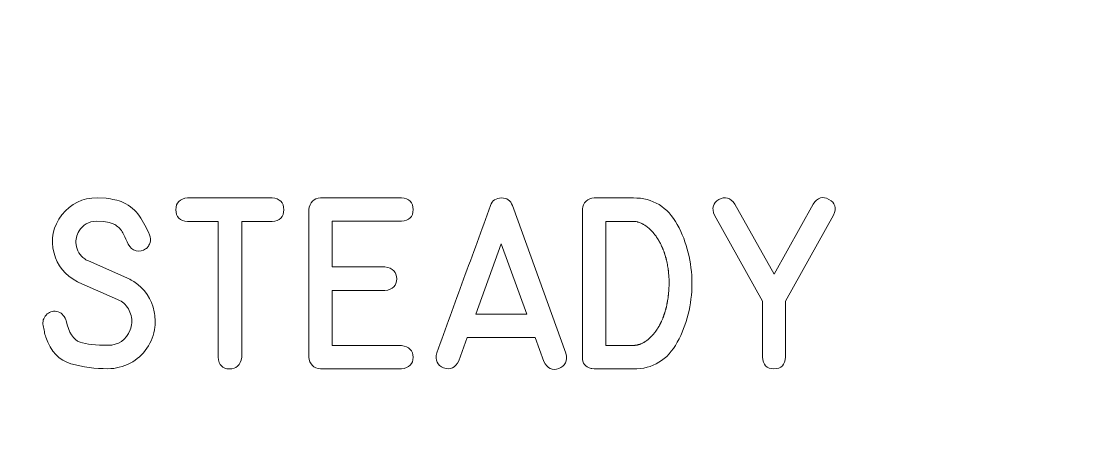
# Model space of a CAD drawing. Header units: millimetres. Extents: x -202 to 440, y -81 to 100.
# Drawn here: x -123.95 to -102, y 54.67 to 63.07 of the extents above; entities that cross this region are included whole.
import ezdxf

# ---------------------------------------------------------------- set-up
doc = ezdxf.new("R2010")
doc.units = ezdxf.units.MM
doc.header["$MEASUREMENT"] = 0
doc.layers.add('Cut', color=7, linetype='Continuous')
doc.layers.add('Engrave', color=7, linetype='Continuous')

msp = doc.modelspace()

# ---------------------------------------------------------------- linework, layer by layer
at = {"layer": 'Cut', "color": 250, "lineweight": 9}
msp.add_open_spline([(-1.0952, 97.6658), (-1.0954, 98.0639), (-1.2538, 98.4456), (-1.5355, 98.7269), (-1.5355, 98.7269), (-1.8171, 99.0082), (-2.1971, 99.1661), (-2.5952, 99.1658), (-2.5952, 99.1658), (-2.5952, 99.1658), (-144.0452, 99.1658), (-144.0452, 99.1658), (-144.0452, 99.1658), (-144.4432, 99.1656), (-144.8249, 99.0072), (-145.1062, 98.7255), (-145.1062, 98.7255), (-145.3875, 98.4439), (-145.5454, 98.0639), (-145.5452, 97.6658), (-145.5452, 97.6658), (-145.5452, 97.6658), (-145.5452, 93.1783), (-145.5452, 93.1783), (-145.5452, 93.1783), (-145.5449, 92.7802), (-145.3865, 92.3986), (-145.1049, 92.1173), (-145.1049, 92.1173), (-144.8232, 91.836), (-144.4432, 91.6781), (-144.0452, 91.6783), (-144.0452, 91.6783), (-144.0452, 91.6783), (-141.5827, 91.6783), (-141.5827, 91.6783), (-141.5827, 91.6783), (-139.4391, 91.6783), (-137.4583, 90.5347), (-136.3865, 88.6783), (-136.3865, 88.6783), (-135.3147, 86.8219), (-135.3147, 84.5347), (-136.3865, 82.6783), (-136.3865, 82.6783), (-137.4583, 80.8219), (-139.4391, 79.6783), (-141.5827, 79.6783), (-141.5827, 79.6783), (-141.5827, 79.6783), (-144.0452, 79.6783), (-144.0452, 79.6783), (-144.0452, 79.6783), (-144.4432, 79.6781), (-144.8249, 79.5197), (-145.1062, 79.238), (-145.1062, 79.238), (-145.3875, 78.9564), (-145.5454, 78.5764), (-145.5452, 78.1783), (-145.5452, 78.1783), (-145.5452, 78.1783), (-145.5452, 16.9783), (-145.5452, 16.9783), (-145.5452, 16.9783), (-145.5449, 16.5802), (-145.3865, 16.1986), (-145.1049, 15.9173), (-145.1049, 15.9173), (-144.8232, 15.636), (-144.4432, 15.4781), (-144.0452, 15.4783), (-144.0452, 15.4783), (-144.0452, 15.4783), (-141.5827, 15.4783), (-141.5827, 15.4783), (-141.5827, 15.4783), (-139.4391, 15.4783), (-137.4583, 14.3347), (-136.3865, 12.4783), (-136.3865, 12.4783), (-135.3147, 10.6219), (-135.3147, 8.3347), (-136.3865, 6.4783), (-136.3865, 6.4783), (-137.4583, 4.6219), (-139.4391, 3.4783), (-141.5827, 3.4783), (-141.5827, 3.4783), (-141.5827, 3.4783), (-144.0452, 3.4783), (-144.0452, 3.4783), (-144.0452, 3.4783), (-144.4432, 3.4781), (-144.8249, 3.3197), (-145.1062, 3.038), (-145.1062, 3.038), (-145.3875, 2.7564), (-145.5454, 2.3764), (-145.5452, 1.9783), (-145.5452, 1.9783), (-145.5452, 1.9783), (-145.5452, -59.2217), (-145.5452, -59.2217), (-145.5452, -59.2217), (-145.5449, -59.6198), (-145.3865, -60.0014), (-145.1049, -60.2827), (-145.1049, -60.2827), (-144.8232, -60.564), (-144.4432, -60.7219), (-144.0452, -60.7217), (-144.0452, -60.7217), (-144.0452, -60.7217), (-141.5827, -60.7217), (-141.5827, -60.7217), (-141.5827, -60.7217), (-139.4391, -60.7217), (-137.4583, -61.8653), (-136.3865, -63.7217), (-136.3865, -63.7217), (-135.3147, -65.5781), (-135.3147, -67.8653), (-136.3865, -69.7217), (-136.3865, -69.7217), (-137.4583, -71.5781), (-139.4391, -72.7217), (-141.5827, -72.7217), (-141.5827, -72.7217), (-141.5827, -72.7217), (-144.0452, -72.7217), (-144.0452, -72.7217), (-144.0452, -72.7217), (-144.4432, -72.7219), (-144.8249, -72.8803), (-145.1062, -73.162), (-145.1062, -73.162), (-145.3875, -73.4436), (-145.5454, -73.8236), (-145.5452, -74.2217), (-145.5452, -74.2217), (-145.5452, -74.2217), (-145.5452, -78.7092), (-145.5452, -78.7092), (-145.5452, -78.7092), (-145.5449, -79.1073), (-145.3865, -79.4889), (-145.1049, -79.7702), (-145.1049, -79.7702), (-144.8232, -80.0515), (-144.4432, -80.2094), (-144.0452, -80.2092), (-144.0452, -80.2092), (-144.0452, -80.2092), (-2.5952, -80.2092), (-2.5952, -80.2092), (-2.5952, -80.2092), (-2.1971, -80.2089), (-1.8154, -80.0505), (-1.5341, -79.7689), (-1.5341, -79.7689), (-1.2528, -79.4872), (-1.0949, -79.1073), (-1.0952, -78.7092), (-1.0952, -78.7092), (-1.0952, -78.7092), (-1.0952, -74.2217), (-1.0952, -74.2217), (-1.0952, -74.2217), (-1.0954, -73.8236), (-1.2538, -73.4419), (-1.5355, -73.1606), (-1.5355, -73.1606), (-1.8171, -72.8793), (-2.1971, -72.7214), (-2.5952, -72.7217), (-2.5952, -72.7217), (-2.5952, -72.7217), (-5.0577, -72.7217), (-5.0577, -72.7217), (-5.0577, -72.7217), (-7.2013, -72.7217), (-9.182, -71.5781), (-10.2538, -69.7217), (-10.2538, -69.7217), (-11.3256, -67.8653), (-11.3256, -65.5781), (-10.2538, -63.7217), (-10.2538, -63.7217), (-9.182, -61.8653), (-7.2013, -60.7217), (-5.0577, -60.7217), (-5.0577, -60.7217), (-5.0577, -60.7217), (-2.5952, -60.7217), (-2.5952, -60.7217), (-2.5952, -60.7217), (-2.1971, -60.7214), (-1.8154, -60.563), (-1.5341, -60.2814), (-1.5341, -60.2814), (-1.2528, -59.9997), (-1.0949, -59.6198), (-1.0952, -59.2217), (-1.0952, -59.2217), (-1.0952, -59.2217), (-1.0952, 1.9783), (-1.0952, 1.9783), (-1.0952, 1.9783), (-1.0954, 2.3764), (-1.2538, 2.7581), (-1.5355, 3.0394), (-1.5355, 3.0394), (-1.8171, 3.3207), (-2.1971, 3.4786), (-2.5952, 3.4783), (-2.5952, 3.4783), (-2.5952, 3.4783), (-5.0577, 3.4783), (-5.0577, 3.4783), (-5.0577, 3.4783), (-7.2013, 3.4783), (-9.182, 4.6219), (-10.2538, 6.4783), (-10.2538, 6.4783), (-11.3256, 8.3347), (-11.3256, 10.6219), (-10.2538, 12.4783), (-10.2538, 12.4783), (-9.182, 14.3347), (-7.2013, 15.4783), (-5.0577, 15.4783), (-5.0577, 15.4783), (-5.0577, 15.4783), (-2.5952, 15.4783), (-2.5952, 15.4783), (-2.5952, 15.4783), (-2.1971, 15.4786), (-1.8154, 15.637), (-1.5341, 15.9186), (-1.5341, 15.9186), (-1.2528, 16.2003), (-1.0949, 16.5802), (-1.0952, 16.9783), (-1.0952, 16.9783), (-1.0952, 16.9783), (-1.0952, 78.1783), (-1.0952, 78.1783), (-1.0952, 78.1783), (-1.0954, 78.5764), (-1.2538, 78.9581), (-1.5355, 79.2394), (-1.5355, 79.2394), (-1.8171, 79.5207), (-2.1971, 79.6786), (-2.5952, 79.6783), (-2.5952, 79.6783), (-2.5952, 79.6783), (-5.0577, 79.6783), (-5.0577, 79.6783), (-5.0577, 79.6783), (-7.2013, 79.6783), (-9.182, 80.8219), (-10.2538, 82.6783), (-10.2538, 82.6783), (-11.3256, 84.5347), (-11.3256, 86.8219), (-10.2538, 88.6783), (-10.2538, 88.6783), (-9.182, 90.5347), (-7.2013, 91.6783), (-5.0577, 91.6783), (-5.0577, 91.6783), (-5.0577, 91.6783), (-2.5952, 91.6783), (-2.5952, 91.6783), (-2.5952, 91.6783), (-2.1971, 91.6786), (-1.8154, 91.837), (-1.5341, 92.1186), (-1.5341, 92.1186), (-1.2528, 92.4003), (-1.0949, 92.7802), (-1.0952, 93.1783), (-1.0952, 93.1783), (-1.0952, 93.1783), (-1.0952, 97.6658), (-1.0952, 97.6658)], degree=3, knots=[0, 0, 0, 0, 0.0136986, 0.0136986, 0.0136986, 0.0136986, 0.0273973, 0.0273973, 0.0273973, 0.0273973, 0.0410959, 0.0410959, 0.0410959, 0.0410959, 0.0547945, 0.0547945, 0.0547945, 0.0547945, 0.0684932, 0.0684932, 0.0684932, 0.0684932, 0.0821918, 0.0821918, 0.0821918, 0.0821918, 0.0958904, 0.0958904, 0.0958904, 0.0958904, 0.109589, 0.109589, 0.109589, 0.109589, 0.1232877, 0.1232877, 0.1232877, 0.1232877, 0.1369863, 0.1369863, 0.1369863, 0.1369863, 0.1506849, 0.1506849, 0.1506849, 0.1506849, 0.1643836, 0.1643836, 0.1643836, 0.1643836, 0.1780822, 0.1780822, 0.1780822, 0.1780822, 0.1917808, 0.1917808, 0.1917808, 0.1917808, 0.2054795, 0.2054795, 0.2054795, 0.2054795, 0.2191781, 0.2191781, 0.2191781, 0.2191781, 0.2328767, 0.2328767, 0.2328767, 0.2328767, 0.2465753, 0.2465753, 0.2465753, 0.2465753, 0.260274, 0.260274, 0.260274, 0.260274, 0.2739726, 0.2739726, 0.2739726, 0.2739726, 0.2876712, 0.2876712, 0.2876712, 0.2876712, 0.3013699, 0.3013699, 0.3013699, 0.3013699, 0.3150685, 0.3150685, 0.3150685, 0.3150685, 0.3287671, 0.3287671, 0.3287671, 0.3287671, 0.3424658, 0.3424658, 0.3424658, 0.3424658, 0.3561644, 0.3561644, 0.3561644, 0.3561644, 0.369863, 0.369863, 0.369863, 0.369863, 0.3835616, 0.3835616, 0.3835616, 0.3835616, 0.3972603, 0.3972603, 0.3972603, 0.3972603, 0.4109589, 0.4109589, 0.4109589, 0.4109589, 0.4246575, 0.4246575, 0.4246575, 0.4246575, 0.4383562, 0.4383562, 0.4383562, 0.4383562, 0.4520548, 0.4520548, 0.4520548, 0.4520548, 0.4657534, 0.4657534, 0.4657534, 0.4657534, 0.4794521, 0.4794521, 0.4794521, 0.4794521, 0.4931507, 0.4931507, 0.4931507, 0.4931507, 0.5068493, 0.5068493, 0.5068493, 0.5068493, 0.5205479, 0.5205479, 0.5205479, 0.5205479, 0.5342466, 0.5342466, 0.5342466, 0.5342466, 0.5479452, 0.5479452, 0.5479452, 0.5479452, 0.5616438, 0.5616438, 0.5616438, 0.5616438, 0.5753425, 0.5753425, 0.5753425, 0.5753425, 0.5890411, 0.5890411, 0.5890411, 0.5890411, 0.6027397, 0.6027397, 0.6027397, 0.6027397, 0.6164384, 0.6164384, 0.6164384, 0.6164384, 0.630137, 0.630137, 0.630137, 0.630137, 0.6438356, 0.6438356, 0.6438356, 0.6438356, 0.6575342, 0.6575342, 0.6575342, 0.6575342, 0.6712329, 0.6712329, 0.6712329, 0.6712329, 0.6849315, 0.6849315, 0.6849315, 0.6849315, 0.6986301, 0.6986301, 0.6986301, 0.6986301, 0.7123288, 0.7123288, 0.7123288, 0.7123288, 0.7260274, 0.7260274, 0.7260274, 0.7260274, 0.739726, 0.739726, 0.739726, 0.739726, 0.7534247, 0.7534247, 0.7534247, 0.7534247, 0.7671233, 0.7671233, 0.7671233, 0.7671233, 0.7808219, 0.7808219, 0.7808219, 0.7808219, 0.7945205, 0.7945205, 0.7945205, 0.7945205, 0.8082192, 0.8082192, 0.8082192, 0.8082192, 0.8219178, 0.8219178, 0.8219178, 0.8219178, 0.8356164, 0.8356164, 0.8356164, 0.8356164, 0.8493151, 0.8493151, 0.8493151, 0.8493151, 0.8630137, 0.8630137, 0.8630137, 0.8630137, 0.8767123, 0.8767123, 0.8767123, 0.8767123, 0.890411, 0.890411, 0.890411, 0.890411, 0.9041096, 0.9041096, 0.9041096, 0.9041096, 0.9178082, 0.9178082, 0.9178082, 0.9178082, 0.9315068, 0.9315068, 0.9315068, 0.9315068, 0.9452055, 0.9452055, 0.9452055, 0.9452055, 0.9589041, 0.9589041, 0.9589041, 0.9589041, 0.9726027, 0.9726027, 0.9726027, 0.9726027, 1, 1, 1, 1], dxfattribs=at)
at = {"layer": 'Engrave', "color": 240, "lineweight": 9}
for points, knots in [([(-121.7712, 57.775), (-121.7712, 57.775), (-121.7436, 57.7633), (-121.7436, 57.7633), (-121.7436, 57.7633), (-121.7436, 57.7633), (-121.7124, 57.748), (-121.7124, 57.748), (-121.7124, 57.748), (-121.7124, 57.748), (-121.6848, 57.7321), (-121.6848, 57.7321), (-121.6848, 57.7321), (-121.6771, 57.7262), (-121.6677, 57.7209), (-121.6583, 57.7156), (-121.6583, 57.7156), (-121.6483, 57.7109), (-121.6389, 57.7051), (-121.6295, 57.6998), (-121.6295, 57.6998), (-121.4026, 57.5504), (-121.2615, 57.3435), (-121.208, 57.0795), (-121.208, 57.0795), (-121.1874, 56.976), (-121.1827, 56.8696), (-121.1938, 56.7608), (-121.1938, 56.7608), (-121.2127, 56.6044), (-121.2673, 56.4604), (-121.3585, 56.3275), (-121.3585, 56.3275), (-121.4496, 56.1946), (-121.5643, 56.0923), (-121.7018, 56.02), (-121.7018, 56.02), (-121.85, 55.9418), (-122.0035, 55.903), (-122.1622, 55.903), (-122.1622, 55.903), (-122.4285, 55.903), (-122.6825, 55.9371), (-122.9254, 56.0053), (-122.9254, 56.0053), (-123.1676, 56.0735), (-123.3404, 56.2563), (-123.4433, 56.5539), (-123.4433, 56.5539), (-123.4575, 56.5921), (-123.4674, 56.6309), (-123.4745, 56.6709), (-123.4745, 56.6709), (-123.4816, 56.7114), (-123.4898, 56.7514), (-123.4986, 56.792), (-123.4986, 56.792), (-123.5157, 56.8743), (-123.4957, 56.9472), (-123.4375, 57.0107), (-123.4375, 57.0107), (-123.3798, 57.0736), (-123.3075, 57.0977), (-123.2217, 57.083), (-123.2217, 57.083), (-123.1306, 57.0642), (-123.0676, 57.0083), (-123.0318, 56.9143), (-123.0318, 56.9143), (-123.0318, 56.9143), (-123.0265, 56.8984), (-123.0265, 56.8984), (-123.0265, 56.8984), (-122.9718, 56.6491), (-122.8754, 56.5003), (-122.7384, 56.4521), (-122.7384, 56.4521), (-122.6008, 56.4039), (-122.4103, 56.3822), (-122.1657, 56.3869), (-122.1657, 56.3869), (-121.9405, 56.3869), (-121.7859, 56.4927), (-121.7018, 56.7038), (-121.7018, 56.7038), (-121.6654, 56.7979), (-121.6595, 56.896), (-121.6848, 56.9978), (-121.6848, 56.9978), (-121.7101, 57.0989), (-121.76, 57.1841), (-121.8347, 57.2517), (-121.8347, 57.2517), (-121.8682, 57.2806), (-121.9117, 57.307), (-121.9658, 57.3323), (-121.9658, 57.3323), (-121.9658, 57.3323), (-122.7631, 57.6821), (-122.7631, 57.6821), (-122.7631, 57.6821), (-122.7631, 57.6821), (-122.789, 57.6962), (-122.789, 57.6962), (-122.789, 57.6962), (-123.05, 57.8338), (-123.2117, 58.0296), (-123.2746, 58.2836), (-123.2746, 58.2836), (-123.3516, 58.5776), (-123.2981, 58.841), (-123.1135, 59.075), (-123.1135, 59.075), (-122.9295, 59.3084), (-122.6872, 59.4254), (-122.388, 59.4254), (-122.388, 59.4254), (-122.388, 59.4254), (-122.1981, 59.4201), (-122.1981, 59.4201), (-122.1981, 59.4201), (-122.1363, 59.4089), (-122.0764, 59.3978), (-122.0193, 59.3866), (-122.0193, 59.3866), (-121.9617, 59.376), (-121.9035, 59.3572), (-121.8453, 59.3307), (-121.8453, 59.3307), (-121.7007, 59.2631), (-121.5895, 59.1696), (-121.5125, 59.0515), (-121.5125, 59.0515), (-121.4355, 58.9333), (-121.3661, 58.8051), (-121.3044, 58.6675), (-121.3044, 58.6675), (-121.2985, 58.6546), (-121.2932, 58.6399), (-121.2885, 58.6228), (-121.2885, 58.6228), (-121.2762, 58.5664), (-121.282, 58.5153), (-121.3061, 58.4694), (-121.3061, 58.4694), (-121.3197, 58.4406), (-121.3344, 58.4188), (-121.3491, 58.4041), (-121.3491, 58.4041), (-121.3638, 58.3888), (-121.3761, 58.3788), (-121.3849, 58.373), (-121.3849, 58.373), (-121.4449, 58.3306), (-121.5102, 58.3177), (-121.5813, 58.3353), (-121.5813, 58.3353), (-121.653, 58.3512), (-121.7071, 58.3971), (-121.7453, 58.4729), (-121.7453, 58.4729), (-121.7753, 58.5394), (-121.8071, 58.6076), (-121.8406, 58.6769), (-121.8406, 58.6769), (-121.8747, 58.7463), (-121.9223, 58.8039), (-121.9829, 58.8504), (-121.9829, 58.8504), (-122.0082, 58.8686), (-122.0328, 58.8821), (-122.0564, 58.8904), (-122.0564, 58.8904), (-122.0799, 58.8992), (-122.1058, 58.9086), (-122.1346, 58.9192), (-122.1346, 58.9192), (-122.1346, 58.9192), (-122.2463, 58.938), (-122.2463, 58.938), (-122.2463, 58.938), (-122.2463, 58.938), (-122.405, 58.9433), (-122.405, 58.9433), (-122.405, 58.9433), (-122.5591, 58.9409), (-122.6767, 58.8745), (-122.7578, 58.7434), (-122.7578, 58.7434), (-122.8131, 58.6593), (-122.8336, 58.5658), (-122.8201, 58.4623), (-122.8201, 58.4623), (-122.8042, 58.3353), (-122.7443, 58.2366), (-122.6408, 58.166), (-122.6408, 58.166), (-122.6361, 58.1631), (-122.6314, 58.159), (-122.6255, 58.1548), (-122.6255, 58.1548), (-122.6196, 58.1513), (-122.6132, 58.1472), (-122.6067, 58.1437), (-122.6067, 58.1437), (-122.6067, 58.1437), (-122.5873, 58.1354), (-122.5873, 58.1354), (-122.5873, 58.1354), (-122.5873, 58.1354), (-122.5667, 58.1266), (-122.5667, 58.1266), (-122.5667, 58.1266), (-122.5667, 58.1266), (-121.7712, 57.775), (-121.7712, 57.775)], [0, 0, 0, 0, 0.0181818, 0.0181818, 0.0181818, 0.0181818, 0.0363636, 0.0363636, 0.0363636, 0.0363636, 0.0545455, 0.0545455, 0.0545455, 0.0545455, 0.0727273, 0.0727273, 0.0727273, 0.0727273, 0.0909091, 0.0909091, 0.0909091, 0.0909091, 0.1090909, 0.1090909, 0.1090909, 0.1090909, 0.1272727, 0.1272727, 0.1272727, 0.1272727, 0.1454545, 0.1454545, 0.1454545, 0.1454545, 0.1636364, 0.1636364, 0.1636364, 0.1636364, 0.1818182, 0.1818182, 0.1818182, 0.1818182, 0.2, 0.2, 0.2, 0.2, 0.2181818, 0.2181818, 0.2181818, 0.2181818, 0.2363636, 0.2363636, 0.2363636, 0.2363636, 0.2545455, 0.2545455, 0.2545455, 0.2545455, 0.2727273, 0.2727273, 0.2727273, 0.2727273, 0.2909091, 0.2909091, 0.2909091, 0.2909091, 0.3090909, 0.3090909, 0.3090909, 0.3090909, 0.3272727, 0.3272727, 0.3272727, 0.3272727, 0.3454545, 0.3454545, 0.3454545, 0.3454545, 0.3636364, 0.3636364, 0.3636364, 0.3636364, 0.3818182, 0.3818182, 0.3818182, 0.3818182, 0.4, 0.4, 0.4, 0.4, 0.4181818, 0.4181818, 0.4181818, 0.4181818, 0.4363636, 0.4363636, 0.4363636, 0.4363636, 0.4545455, 0.4545455, 0.4545455, 0.4545455, 0.4727273, 0.4727273, 0.4727273, 0.4727273, 0.4909091, 0.4909091, 0.4909091, 0.4909091, 0.5090909, 0.5090909, 0.5090909, 0.5090909, 0.5272727, 0.5272727, 0.5272727, 0.5272727, 0.5454545, 0.5454545, 0.5454545, 0.5454545, 0.5636364, 0.5636364, 0.5636364, 0.5636364, 0.5818182, 0.5818182, 0.5818182, 0.5818182, 0.6, 0.6, 0.6, 0.6, 0.6181818, 0.6181818, 0.6181818, 0.6181818, 0.6363636, 0.6363636, 0.6363636, 0.6363636, 0.6545455, 0.6545455, 0.6545455, 0.6545455, 0.6727273, 0.6727273, 0.6727273, 0.6727273, 0.6909091, 0.6909091, 0.6909091, 0.6909091, 0.7090909, 0.7090909, 0.7090909, 0.7090909, 0.7272727, 0.7272727, 0.7272727, 0.7272727, 0.7454545, 0.7454545, 0.7454545, 0.7454545, 0.7636364, 0.7636364, 0.7636364, 0.7636364, 0.7818182, 0.7818182, 0.7818182, 0.7818182, 0.8, 0.8, 0.8, 0.8, 0.8181818, 0.8181818, 0.8181818, 0.8181818, 0.8363636, 0.8363636, 0.8363636, 0.8363636, 0.8545455, 0.8545455, 0.8545455, 0.8545455, 0.8727273, 0.8727273, 0.8727273, 0.8727273, 0.8909091, 0.8909091, 0.8909091, 0.8909091, 0.9090909, 0.9090909, 0.9090909, 0.9090909, 0.9272727, 0.9272727, 0.9272727, 0.9272727, 0.9454545, 0.9454545, 0.9454545, 0.9454545, 0.9636364, 0.9636364, 0.9636364, 0.9636364, 1, 1, 1, 1]), ([(-119.8886, 56.1388), (-119.8886, 56.1388), (-119.8886, 58.9398), (-119.8886, 58.9398), (-119.8886, 58.9398), (-119.8886, 58.9398), (-120.5206, 58.9398), (-120.5206, 58.9398), (-120.5206, 58.9398), (-120.6812, 58.9521), (-120.7617, 59.0332), (-120.7611, 59.1814), (-120.7611, 59.1814), (-120.7605, 59.3302), (-120.68, 59.4119), (-120.5206, 59.4254), (-120.5206, 59.4254), (-120.5206, 59.4254), (-118.7721, 59.4254), (-118.7721, 59.4254), (-118.7721, 59.4254), (-118.6139, 59.4131), (-118.534, 59.3313), (-118.5334, 59.1814), (-118.5334, 59.1814), (-118.5328, 59.0321), (-118.6127, 58.9509), (-118.7721, 58.9398), (-118.7721, 58.9398), (-118.7721, 58.9398), (-119.4024, 58.9398), (-119.4024, 58.9398), (-119.4024, 58.9398), (-119.4024, 58.9398), (-119.4024, 56.1388), (-119.4024, 56.1388), (-119.4024, 56.1388), (-119.4288, 55.9759), (-119.5135, 55.8953), (-119.6569, 55.8977), (-119.6569, 55.8977), (-119.7998, 55.9001), (-119.8768, 55.9806), (-119.8886, 56.1388)], [0, 0, 0, 0, 0.0833333, 0.0833333, 0.0833333, 0.0833333, 0.1666667, 0.1666667, 0.1666667, 0.1666667, 0.25, 0.25, 0.25, 0.25, 0.3333333, 0.3333333, 0.3333333, 0.3333333, 0.4166667, 0.4166667, 0.4166667, 0.4166667, 0.5, 0.5, 0.5, 0.5, 0.5833333, 0.5833333, 0.5833333, 0.5833333, 0.6666667, 0.6666667, 0.6666667, 0.6666667, 0.75, 0.75, 0.75, 0.75, 0.8333333, 0.8333333, 0.8333333, 0.8333333, 1, 1, 1, 1]), ([(-116.1075, 58.945), (-116.1075, 58.945), (-117.5356, 58.945), (-117.5356, 58.945), (-117.5356, 58.945), (-117.5356, 58.945), (-117.5356, 58.0026), (-117.5356, 58.0026), (-117.5356, 58.0026), (-117.5356, 58.0026), (-116.4467, 58.0026), (-116.4467, 58.0026), (-116.4467, 58.0026), (-116.2839, 57.9785), (-116.2027, 57.8967), (-116.2033, 57.7574), (-116.2033, 57.7574), (-116.2039, 57.6175), (-116.285, 57.5363), (-116.4467, 57.5134), (-116.4467, 57.5134), (-116.4467, 57.5134), (-117.5356, 57.5134), (-117.5356, 57.5134), (-117.5356, 57.5134), (-117.5356, 57.5134), (-117.5356, 56.3816), (-117.5356, 56.3816), (-117.5356, 56.3816), (-117.5356, 56.3816), (-116.1075, 56.3816), (-116.1075, 56.3816), (-116.1075, 56.3816), (-115.9458, 56.3575), (-115.8647, 56.2769), (-115.8647, 56.1388), (-115.8647, 56.1388), (-115.8647, 56.0012), (-115.9458, 55.9206), (-116.1075, 55.8977), (-116.1075, 55.8977), (-116.1075, 55.8977), (-117.7749, 55.8977), (-117.7749, 55.8977), (-117.7749, 55.8977), (-117.9184, 55.9159), (-118.0001, 55.9977), (-118.0195, 56.1423), (-118.0195, 56.1423), (-118.0195, 56.1423), (-118.0195, 59.1843), (-118.0195, 59.1843), (-118.0195, 59.1843), (-117.9977, 59.336), (-117.916, 59.416), (-117.7749, 59.4254), (-117.7749, 59.4254), (-117.7749, 59.4254), (-116.1075, 59.4254), (-116.1075, 59.4254), (-116.1075, 59.4254), (-115.9458, 59.4131), (-115.8647, 59.3319), (-115.8653, 59.1832), (-115.8653, 59.1832), (-115.8658, 59.0344), (-115.947, 58.955), (-116.1075, 58.945)], [0, 0, 0, 0, 0.0555556, 0.0555556, 0.0555556, 0.0555556, 0.1111111, 0.1111111, 0.1111111, 0.1111111, 0.1666667, 0.1666667, 0.1666667, 0.1666667, 0.2222222, 0.2222222, 0.2222222, 0.2222222, 0.2777778, 0.2777778, 0.2777778, 0.2777778, 0.3333333, 0.3333333, 0.3333333, 0.3333333, 0.3888889, 0.3888889, 0.3888889, 0.3888889, 0.4444444, 0.4444444, 0.4444444, 0.4444444, 0.5, 0.5, 0.5, 0.5, 0.5555556, 0.5555556, 0.5555556, 0.5555556, 0.6111111, 0.6111111, 0.6111111, 0.6111111, 0.6666667, 0.6666667, 0.6666667, 0.6666667, 0.7222222, 0.7222222, 0.7222222, 0.7222222, 0.7777778, 0.7777778, 0.7777778, 0.7777778, 0.8333333, 0.8333333, 0.8333333, 0.8333333, 0.8888889, 0.8888889, 0.8888889, 0.8888889, 1, 1, 1, 1]), ([(-115.3738, 56.2299), (-115.1903, 56.7367), (-115.0063, 57.2429), (-114.8223, 57.7486), (-114.8223, 57.7486), (-114.6376, 58.2542), (-114.453, 58.7604), (-114.2684, 59.2667), (-114.2684, 59.2667), (-114.2302, 59.3713), (-114.1549, 59.4242), (-114.0426, 59.4254), (-114.0426, 59.4254), (-113.9297, 59.4266), (-113.8539, 59.3737), (-113.8151, 59.2667), (-113.8151, 59.2667), (-113.8151, 59.2667), (-112.7109, 56.2217), (-112.7109, 56.2217), (-112.7109, 56.2217), (-112.6768, 56.0594), (-112.7262, 55.9553), (-112.8591, 55.9083), (-112.8591, 55.9083), (-112.9926, 55.8607), (-113.0949, 55.9095), (-113.1678, 56.0529), (-113.1678, 56.0529), (-113.1678, 56.0529), (-113.3447, 56.5456), (-113.3447, 56.5456), (-113.3447, 56.5456), (-113.3447, 56.5456), (-114.7488, 56.5456), (-114.7488, 56.5456), (-114.7488, 56.5456), (-114.7488, 56.5456), (-114.921, 56.0647), (-114.921, 56.0647), (-114.921, 56.0647), (-114.9945, 55.92), (-115.0992, 55.873), (-115.2344, 55.923), (-115.2344, 55.923), (-115.3702, 55.9724), (-115.4167, 56.0753), (-115.3738, 56.2299)], [0, 0, 0, 0, 0.0769231, 0.0769231, 0.0769231, 0.0769231, 0.1538462, 0.1538462, 0.1538462, 0.1538462, 0.2307692, 0.2307692, 0.2307692, 0.2307692, 0.3076923, 0.3076923, 0.3076923, 0.3076923, 0.3846154, 0.3846154, 0.3846154, 0.3846154, 0.4615385, 0.4615385, 0.4615385, 0.4615385, 0.5384615, 0.5384615, 0.5384615, 0.5384615, 0.6153846, 0.6153846, 0.6153846, 0.6153846, 0.6923077, 0.6923077, 0.6923077, 0.6923077, 0.7692308, 0.7692308, 0.7692308, 0.7692308, 0.8461538, 0.8461538, 0.8461538, 0.8461538, 1, 1, 1, 1]), ([(-112.1306, 59.4254), (-112.1306, 59.4254), (-111.3193, 59.4254), (-111.3193, 59.4254), (-111.3193, 59.4254), (-110.9159, 59.4254), (-110.6143, 59.242), (-110.4132, 58.8745), (-110.4132, 58.8745), (-110.2122, 58.507), (-110.1116, 58.1025), (-110.1116, 57.6615), (-110.1116, 57.6615), (-110.1116, 57.2206), (-110.2127, 56.8167), (-110.4138, 56.4492), (-110.4138, 56.4492), (-110.6155, 56.0817), (-110.9171, 55.8977), (-111.3193, 55.8977), (-111.3193, 55.8977), (-111.3193, 55.8977), (-112.1306, 55.8977), (-112.1306, 55.8977), (-112.1306, 55.8977), (-112.1306, 55.8977), (-112.1271, 55.8977), (-112.1271, 55.8977), (-112.1271, 55.8977), (-112.1271, 55.8977), (-112.1306, 55.8977), (-112.1306, 55.8977), (-112.1306, 55.8977), (-112.1683, 55.9036), (-112.1888, 55.9071), (-112.1924, 55.9083), (-112.1924, 55.9083), (-112.3117, 55.9365), (-112.3711, 56.0147), (-112.3699, 56.1423), (-112.3699, 56.1423), (-112.3699, 56.1423), (-112.3717, 56.1423), (-112.3717, 56.1423), (-112.3717, 56.1423), (-112.3717, 56.1423), (-112.3699, 59.1843), (-112.3699, 59.1843), (-112.3699, 59.1843), (-112.3711, 59.1879), (-112.3717, 59.1926), (-112.3717, 59.1979), (-112.3717, 59.1979), (-112.3682, 59.2614), (-112.3435, 59.3149), (-112.297, 59.359), (-112.297, 59.359), (-112.25, 59.4031), (-112.1941, 59.4254), (-112.1289, 59.4254), (-112.1289, 59.4254), (-112.1289, 59.4254), (-112.1306, 59.4254), (-112.1306, 59.4254)], [0, 0, 0, 0, 0.0588235, 0.0588235, 0.0588235, 0.0588235, 0.1176471, 0.1176471, 0.1176471, 0.1176471, 0.1764706, 0.1764706, 0.1764706, 0.1764706, 0.2352941, 0.2352941, 0.2352941, 0.2352941, 0.2941176, 0.2941176, 0.2941176, 0.2941176, 0.3529412, 0.3529412, 0.3529412, 0.3529412, 0.4117647, 0.4117647, 0.4117647, 0.4117647, 0.4705882, 0.4705882, 0.4705882, 0.4705882, 0.5294118, 0.5294118, 0.5294118, 0.5294118, 0.5882353, 0.5882353, 0.5882353, 0.5882353, 0.6470588, 0.6470588, 0.6470588, 0.6470588, 0.7058824, 0.7058824, 0.7058824, 0.7058824, 0.7647059, 0.7647059, 0.7647059, 0.7647059, 0.8235294, 0.8235294, 0.8235294, 0.8235294, 0.8823529, 0.8823529, 0.8823529, 0.8823529, 1, 1, 1, 1]), ([(-107.6087, 59.2996), (-107.5193, 59.4342), (-107.4111, 59.466), (-107.2841, 59.396), (-107.2841, 59.396), (-107.1571, 59.326), (-107.1248, 59.2167), (-107.1865, 59.0673), (-107.1865, 59.0673), (-107.1865, 59.0673), (-108.1772, 57.2982), (-108.1772, 57.2982), (-108.1772, 57.2982), (-108.1772, 57.2982), (-108.1772, 56.1458), (-108.1772, 56.1458), (-108.1772, 56.1458), (-108.1878, 55.983), (-108.2678, 55.9012), (-108.4177, 55.9012), (-108.4177, 55.9012), (-108.5676, 55.9012), (-108.6476, 55.983), (-108.6576, 56.1458), (-108.6576, 56.1458), (-108.6576, 56.1458), (-108.6576, 57.2982), (-108.6576, 57.2982), (-108.6576, 57.2982), (-108.6576, 57.2982), (-109.6465, 59.0673), (-109.6465, 59.0673), (-109.6465, 59.0673), (-109.7077, 59.2155), (-109.6765, 59.3243), (-109.5536, 59.3937), (-109.5536, 59.3937), (-109.4308, 59.463), (-109.3208, 59.4319), (-109.2244, 59.2996), (-109.2244, 59.2996), (-109.2244, 59.2996), (-108.4165, 57.8562), (-108.4165, 57.8562), (-108.4165, 57.8562), (-108.4165, 57.8562), (-107.6087, 59.2996), (-107.6087, 59.2996)], [0, 0, 0, 0, 0.0769231, 0.0769231, 0.0769231, 0.0769231, 0.1538462, 0.1538462, 0.1538462, 0.1538462, 0.2307692, 0.2307692, 0.2307692, 0.2307692, 0.3076923, 0.3076923, 0.3076923, 0.3076923, 0.3846154, 0.3846154, 0.3846154, 0.3846154, 0.4615385, 0.4615385, 0.4615385, 0.4615385, 0.5384615, 0.5384615, 0.5384615, 0.5384615, 0.6153846, 0.6153846, 0.6153846, 0.6153846, 0.6923077, 0.6923077, 0.6923077, 0.6923077, 0.7692308, 0.7692308, 0.7692308, 0.7692308, 0.8461538, 0.8461538, 0.8461538, 0.8461538, 1, 1, 1, 1]), ([(-111.3193, 56.3833), (-111.3169, 56.3833), (-111.3146, 56.3833), (-111.3122, 56.3833), (-111.3122, 56.3833), (-111.3099, 56.3833), (-111.3069, 56.3833), (-111.304, 56.3833), (-111.304, 56.3833), (-111.3016, 56.3833), (-111.2993, 56.3839), (-111.2975, 56.3845), (-111.2975, 56.3845), (-111.2958, 56.3851), (-111.2934, 56.3851), (-111.2899, 56.3851), (-111.2899, 56.3851), (-111.2875, 56.3851), (-111.2852, 56.3857), (-111.2822, 56.3863), (-111.2822, 56.3863), (-111.2793, 56.3869), (-111.2763, 56.3869), (-111.2728, 56.3869), (-111.2728, 56.3869), (-111.2705, 56.3869), (-111.2681, 56.3875), (-111.2658, 56.3875), (-111.2658, 56.3875), (-111.2634, 56.3881), (-111.2605, 56.3886), (-111.2569, 56.3886), (-111.2569, 56.3886), (-111.2552, 56.3886), (-111.2528, 56.3886), (-111.2505, 56.3892), (-111.2505, 56.3892), (-111.2481, 56.3898), (-111.2452, 56.3904), (-111.2417, 56.3904), (-111.2417, 56.3904), (-111.237, 56.3928), (-111.2323, 56.3939), (-111.2281, 56.3939), (-111.2281, 56.3939), (-111.2258, 56.3939), (-111.2234, 56.3945), (-111.2211, 56.3963), (-111.2211, 56.3963), (-111.2187, 56.398), (-111.2158, 56.3998), (-111.2123, 56.4004), (-111.2123, 56.4004), (-111.2099, 56.4004), (-111.2076, 56.401), (-111.2046, 56.4016), (-111.2046, 56.4016), (-111.2017, 56.4022), (-111.1987, 56.4027), (-111.1952, 56.4039), (-111.1952, 56.4039), (-111.1929, 56.4039), (-111.1905, 56.4045), (-111.1882, 56.4057), (-111.1882, 56.4057), (-111.1858, 56.4069), (-111.1835, 56.408), (-111.1799, 56.4092), (-111.1799, 56.4092), (-111.1729, 56.4116), (-111.1676, 56.4139), (-111.1641, 56.4163), (-111.1641, 56.4163), (-111.1435, 56.4233), (-111.1376, 56.4251), (-111.147, 56.4233), (-111.147, 56.4233), (-111.1446, 56.4233), (-111.1423, 56.4239), (-111.1399, 56.4257), (-111.1399, 56.4257), (-111.1376, 56.4274), (-111.1347, 56.4286), (-111.1317, 56.4298), (-111.1317, 56.4298), (-111.1211, 56.4369), (-111.1164, 56.4398), (-111.1176, 56.4386), (-111.1176, 56.4386), (-111.1064, 56.4445), (-111.1006, 56.4474), (-111.1006, 56.4474), (-111.1006, 56.4474), (-111.0982, 56.4486), (-111.0958, 56.4498), (-111.0935, 56.4515), (-111.0935, 56.4515), (-111.0911, 56.4533), (-111.0882, 56.4551), (-111.0847, 56.4574), (-111.0847, 56.4574), (-111.0747, 56.4645), (-111.0694, 56.468), (-111.0694, 56.468), (-111.0694, 56.468), (-111.067, 56.4692), (-111.0647, 56.4704), (-111.0617, 56.4721), (-111.0617, 56.4721), (-111.0588, 56.4739), (-111.0559, 56.4757), (-111.0523, 56.478), (-111.0523, 56.478), (-111.05, 56.4792), (-111.0476, 56.4809), (-111.0453, 56.4833), (-111.0453, 56.4833), (-111.0429, 56.4856), (-111.04, 56.488), (-111.0365, 56.4904), (-111.0365, 56.4904), (-111.0347, 56.4915), (-111.0323, 56.4927), (-111.03, 56.4945), (-111.03, 56.4945), (-111.0276, 56.4962), (-111.0247, 56.4986), (-111.0212, 56.5003), (-111.0212, 56.5003), (-111.0188, 56.5027), (-111.0129, 56.5074), (-111.0041, 56.5145), (-111.0041, 56.5145), (-110.9947, 56.5239), (-110.99, 56.528), (-110.99, 56.528), (-110.99, 56.528), (-110.9877, 56.5303), (-110.9859, 56.5327), (-110.9836, 56.535), (-110.9836, 56.535), (-110.9812, 56.5374), (-110.9783, 56.5403), (-110.9747, 56.5439), (-110.9747, 56.5439), (-110.9724, 56.5462), (-110.97, 56.548), (-110.9677, 56.5503), (-110.9677, 56.5503), (-110.9653, 56.5527), (-110.963, 56.5556), (-110.9594, 56.5591), (-110.9594, 56.5591), (-110.9559, 56.5615), (-110.9506, 56.5662), (-110.9436, 56.5727), (-110.9436, 56.5727), (-110.9412, 56.575), (-110.9389, 56.5774), (-110.9371, 56.5797), (-110.9371, 56.5797), (-110.9348, 56.5821), (-110.9318, 56.585), (-110.9283, 56.5885), (-110.9283, 56.5885), (-110.9259, 56.5909), (-110.9236, 56.5932), (-110.9212, 56.5962), (-110.9212, 56.5962), (-110.9189, 56.5991), (-110.9159, 56.6021), (-110.913, 56.6056), (-110.913, 56.6056), (-110.8989, 56.6238), (-110.8942, 56.6297), (-110.8989, 56.6226), (-110.8989, 56.6226), (-110.8907, 56.6309), (-110.886, 56.6373), (-110.8836, 56.642), (-110.8836, 56.642), (-110.873, 56.6556), (-110.8683, 56.662), (-110.8695, 56.6609), (-110.8695, 56.6609), (-110.8671, 56.6644), (-110.8648, 56.6673), (-110.863, 56.6703), (-110.863, 56.6703), (-110.8607, 56.6732), (-110.8577, 56.6761), (-110.8542, 56.6797), (-110.8542, 56.6797), (-110.8518, 56.6832), (-110.8501, 56.6867), (-110.8483, 56.6903), (-110.8483, 56.6903), (-110.8466, 56.6938), (-110.8436, 56.6967), (-110.8407, 56.7003), (-110.8407, 56.7003), (-110.8395, 56.7038), (-110.8372, 56.7073), (-110.8342, 56.7114), (-110.8342, 56.7114), (-110.8313, 56.7155), (-110.8289, 56.7191), (-110.8266, 56.7226), (-110.8266, 56.7226), (-110.8195, 56.732), (-110.8154, 56.7391), (-110.813, 56.7438), (-110.813, 56.7438), (-110.8107, 56.7467), (-110.8083, 56.7508), (-110.8066, 56.7549), (-110.8066, 56.7549), (-110.8048, 56.7585), (-110.8025, 56.7626), (-110.7989, 56.7661), (-110.7989, 56.7661), (-110.7966, 56.769), (-110.7948, 56.7732), (-110.7931, 56.7773), (-110.7931, 56.7773), (-110.7913, 56.7808), (-110.7889, 56.7849), (-110.7854, 56.7884), (-110.7854, 56.7884), (-110.7831, 56.7937), (-110.7795, 56.8014), (-110.7748, 56.8108), (-110.7748, 56.8108), (-110.7725, 56.8143), (-110.7707, 56.8178), (-110.7689, 56.8225), (-110.7689, 56.8225), (-110.7672, 56.8272), (-110.7648, 56.832), (-110.7613, 56.8367), (-110.7613, 56.8367), (-110.759, 56.8402), (-110.7566, 56.8437), (-110.7548, 56.8478), (-110.7548, 56.8478), (-110.7537, 56.8519), (-110.7507, 56.8561), (-110.7472, 56.8608), (-110.7472, 56.8608), (-110.746, 56.8643), (-110.7448, 56.8678), (-110.7431, 56.8725), (-110.7431, 56.8725), (-110.7413, 56.8772), (-110.7396, 56.8819), (-110.7372, 56.8866), (-110.7372, 56.8866), (-110.7337, 56.8919), (-110.7296, 56.9007), (-110.7249, 56.9125), (-110.7249, 56.9125), (-110.7137, 56.9407), (-110.7096, 56.9501), (-110.7131, 56.9395), (-110.7131, 56.9395), (-110.7119, 56.9431), (-110.7102, 56.9478), (-110.7084, 56.9525), (-110.7084, 56.9525), (-110.7066, 56.9578), (-110.7049, 56.9631), (-110.7025, 56.9672), (-110.7025, 56.9672), (-110.7013, 56.9719), (-110.7002, 56.9766), (-110.6984, 56.9813), (-110.6984, 56.9813), (-110.6966, 56.986), (-110.6943, 56.9907), (-110.6925, 56.9966), (-110.6925, 56.9966), (-110.689, 57.0072), (-110.686, 57.016), (-110.6837, 57.0242), (-110.6837, 57.0242), (-110.6825, 57.0289), (-110.6813, 57.0336), (-110.6796, 57.0383), (-110.6796, 57.0383), (-110.6778, 57.0424), (-110.6755, 57.0477), (-110.6731, 57.0536), (-110.6731, 57.0536), (-110.6778, 57.0419), (-110.6749, 57.0518), (-110.6649, 57.083), (-110.6649, 57.083), (-110.6625, 57.0883), (-110.659, 57.0983), (-110.6543, 57.1118), (-110.6543, 57.1118), (-110.6543, 57.1165), (-110.6537, 57.1218), (-110.6519, 57.1265), (-110.6519, 57.1265), (-110.6502, 57.1318), (-110.6484, 57.1371), (-110.6472, 57.143), (-110.6472, 57.143), (-110.6461, 57.1477), (-110.6449, 57.1524), (-110.6437, 57.1577), (-110.6437, 57.1577), (-110.6431, 57.163), (-110.6414, 57.1683), (-110.639, 57.1741), (-110.639, 57.1741), (-110.639, 57.1777), (-110.6378, 57.1818), (-110.6361, 57.1871), (-110.6361, 57.1871), (-110.6343, 57.1924), (-110.6331, 57.1977), (-110.632, 57.2035), (-110.632, 57.2035), (-110.6308, 57.2112), (-110.629, 57.2224), (-110.6267, 57.2359), (-110.6267, 57.2359), (-110.6267, 57.2406), (-110.6261, 57.2453), (-110.6243, 57.2506), (-110.6243, 57.2506), (-110.6225, 57.2559), (-110.6208, 57.2612), (-110.6202, 57.267), (-110.6202, 57.267), (-110.6202, 57.2717), (-110.6196, 57.2764), (-110.6184, 57.2817), (-110.6184, 57.2817), (-110.6173, 57.287), (-110.6161, 57.2923), (-110.6149, 57.2982), (-110.6149, 57.2982), (-110.6137, 57.3064), (-110.612, 57.317), (-110.6096, 57.3311), (-110.6096, 57.3311), (-110.6096, 57.3352), (-110.6084, 57.3405), (-110.6067, 57.3464), (-110.6067, 57.3464), (-110.6055, 57.3523), (-110.6037, 57.3576), (-110.6026, 57.3635), (-110.6026, 57.3635), (-110.6026, 57.3717), (-110.6014, 57.3823), (-110.599, 57.3964), (-110.599, 57.3964), (-110.599, 57.4011), (-110.599, 57.4058), (-110.5984, 57.4111), (-110.5984, 57.4111), (-110.5979, 57.4164), (-110.5967, 57.4223), (-110.5955, 57.4287), (-110.5955, 57.4287), (-110.5937, 57.4428), (-110.5926, 57.4534), (-110.5926, 57.4616), (-110.5926, 57.4616), (-110.5914, 57.4699), (-110.5908, 57.4805), (-110.5908, 57.4946), (-110.5908, 57.4946), (-110.5896, 57.5028), (-110.589, 57.514), (-110.589, 57.5287), (-110.589, 57.5287), (-110.5879, 57.5369), (-110.5873, 57.5481), (-110.5873, 57.5616), (-110.5873, 57.5616), (-110.5873, 57.5675), (-110.5867, 57.5728), (-110.5861, 57.5781), (-110.5861, 57.5781), (-110.5855, 57.5834), (-110.5849, 57.5892), (-110.5837, 57.5963), (-110.5837, 57.5963), (-110.5837, 57.601), (-110.5832, 57.6057), (-110.5826, 57.611), (-110.5826, 57.611), (-110.5826, 57.6157), (-110.582, 57.6222), (-110.582, 57.6286), (-110.582, 57.6286), (-110.582, 57.6333), (-110.582, 57.6386), (-110.582, 57.6445), (-110.582, 57.6445), (-110.582, 57.6498), (-110.582, 57.6557), (-110.582, 57.6615), (-110.582, 57.6615), (-110.582, 57.6674), (-110.582, 57.6727), (-110.582, 57.678), (-110.582, 57.678), (-110.582, 57.6833), (-110.582, 57.6886), (-110.582, 57.6945), (-110.582, 57.6945), (-110.582, 57.6998), (-110.5826, 57.7056), (-110.5826, 57.7103), (-110.5826, 57.7103), (-110.5832, 57.7156), (-110.5837, 57.7221), (-110.5837, 57.7286), (-110.5837, 57.7286), (-110.5837, 57.7333), (-110.5837, 57.7386), (-110.5837, 57.7445), (-110.5837, 57.7445), (-110.5837, 57.7497), (-110.5837, 57.7556), (-110.5837, 57.7615), (-110.5837, 57.7615), (-110.5837, 57.7686), (-110.5849, 57.7797), (-110.5873, 57.7962), (-110.5873, 57.7962), (-110.5873, 57.8097), (-110.5879, 57.8203), (-110.589, 57.8268), (-110.589, 57.8268), (-110.589, 57.835), (-110.5902, 57.8468), (-110.5926, 57.8632), (-110.5926, 57.8632), (-110.5926, 57.8767), (-110.5932, 57.8873), (-110.5943, 57.8944), (-110.5943, 57.8944), (-110.5943, 57.902), (-110.5949, 57.9132), (-110.5973, 57.9267), (-110.5973, 57.9267), (-110.5984, 57.9314), (-110.5996, 57.9367), (-110.6002, 57.9426), (-110.6002, 57.9426), (-110.6008, 57.9479), (-110.6008, 57.9538), (-110.6008, 57.9596), (-110.6008, 57.9596), (-110.6031, 57.9732), (-110.6055, 57.9843), (-110.6079, 57.9926), (-110.6079, 57.9926), (-110.609, 57.9967), (-110.6102, 58.002), (-110.6114, 58.0067), (-110.6114, 58.0067), (-110.6126, 58.012), (-110.6131, 58.0173), (-110.6131, 58.0231), (-110.6131, 58.0231), (-110.6143, 58.0314), (-110.6161, 58.042), (-110.6184, 58.0561), (-110.6184, 58.0561), (-110.6196, 58.0643), (-110.6208, 58.0749), (-110.6231, 58.089), (-110.6231, 58.089), (-110.6278, 58.1025), (-110.6308, 58.1131), (-110.632, 58.1196), (-110.632, 58.1196), (-110.6343, 58.1337), (-110.6361, 58.1431), (-110.6372, 58.149), (-110.6372, 58.149), (-110.6396, 58.1537), (-110.6414, 58.1584), (-110.6425, 58.1637), (-110.6425, 58.1637), (-110.6437, 58.169), (-110.6443, 58.1742), (-110.6455, 58.1801), (-110.6455, 58.1801), (-110.6467, 58.1848), (-110.6484, 58.1895), (-110.6508, 58.1948), (-110.6508, 58.1948), (-110.6531, 58.2001), (-110.6543, 58.2054), (-110.6543, 58.2113), (-110.6543, 58.2113), (-110.6649, 58.2419), (-110.6678, 58.2519), (-110.6631, 58.2401), (-110.6631, 58.2401), (-110.6655, 58.2483), (-110.6678, 58.2583), (-110.6713, 58.2695), (-110.6713, 58.2695), (-110.6737, 58.273), (-110.6761, 58.2771), (-110.6778, 58.2824), (-110.6778, 58.2824), (-110.6796, 58.2877), (-110.6808, 58.2924), (-110.6819, 58.2971), (-110.6819, 58.2971), (-110.6831, 58.3007), (-110.6866, 58.3106), (-110.6925, 58.3265), (-110.6925, 58.3265), (-110.6966, 58.3377), (-110.7002, 58.3471), (-110.7025, 58.3542), (-110.7025, 58.3542), (-110.7049, 58.3577), (-110.7066, 58.3618), (-110.7084, 58.3671), (-110.7084, 58.3671), (-110.7102, 58.3724), (-110.7119, 58.3771), (-110.7131, 58.3818), (-110.7131, 58.3818), (-110.7154, 58.3847), (-110.7178, 58.3888), (-110.7196, 58.3935), (-110.7196, 58.3935), (-110.7219, 58.3983), (-110.7237, 58.403), (-110.7249, 58.4077), (-110.7249, 58.4077), (-110.7296, 58.4188), (-110.7337, 58.4276), (-110.7372, 58.4335), (-110.7372, 58.4335), (-110.7419, 58.4447), (-110.7448, 58.4529), (-110.7472, 58.4576), (-110.7472, 58.4576), (-110.7519, 58.4688), (-110.756, 58.4776), (-110.7595, 58.4829), (-110.7595, 58.4829), (-110.7619, 58.4864), (-110.7642, 58.4906), (-110.766, 58.4947), (-110.766, 58.4947), (-110.7684, 58.4982), (-110.7701, 58.5023), (-110.7713, 58.5058), (-110.7713, 58.5058), (-110.7784, 58.517), (-110.7831, 58.5252), (-110.7854, 58.53), (-110.7854, 58.53), (-110.7954, 58.5458), (-110.8001, 58.5535), (-110.7989, 58.5523), (-110.7989, 58.5523), (-110.8025, 58.5558), (-110.8048, 58.5593), (-110.8066, 58.5635), (-110.8066, 58.5635), (-110.8083, 58.5676), (-110.8107, 58.5711), (-110.813, 58.5746), (-110.813, 58.5746), (-110.8154, 58.5793), (-110.8195, 58.5858), (-110.8266, 58.5952), (-110.8266, 58.5952), (-110.8289, 58.5987), (-110.8313, 58.6023), (-110.8336, 58.6052), (-110.8336, 58.6052), (-110.836, 58.6087), (-110.8377, 58.6123), (-110.8389, 58.6158), (-110.8389, 58.6158), (-110.8442, 58.6264), (-110.8542, 58.6393), (-110.8677, 58.6552), (-110.8677, 58.6552), (-110.8701, 58.6575), (-110.8795, 58.6705), (-110.8954, 58.6934), (-110.8954, 58.6934), (-110.9095, 58.7093), (-110.9195, 58.721), (-110.9265, 58.7281), (-110.9265, 58.7281), (-110.9336, 58.7357), (-110.9436, 58.7469), (-110.9577, 58.7604), (-110.9577, 58.7604), (-110.9665, 58.771), (-110.9765, 58.7804), (-110.9871, 58.7898), (-110.9871, 58.7898), (-110.9947, 58.7957), (-111.0059, 58.8039), (-111.0194, 58.8157), (-111.0194, 58.8157), (-111.0312, 58.8251), (-111.0418, 58.8333), (-111.0523, 58.8416), (-111.0523, 58.8416), (-111.0788, 58.8586), (-111.0894, 58.8663), (-111.0847, 58.8639), (-111.0847, 58.8639), (-111.1082, 58.8774), (-111.1182, 58.8839), (-111.1158, 58.8827), (-111.1158, 58.8827), (-111.1158, 58.8827), (-111.1264, 58.888), (-111.147, 58.8986), (-111.147, 58.8986), (-111.1517, 58.9004), (-111.1623, 58.9045), (-111.1799, 58.9104), (-111.1799, 58.9104), (-111.1946, 58.9162), (-111.2058, 58.9204), (-111.2123, 58.9227), (-111.2123, 58.9227), (-111.2181, 58.9233), (-111.2234, 58.9251), (-111.2281, 58.9268), (-111.2281, 58.9268), (-111.2323, 58.9286), (-111.237, 58.9303), (-111.2417, 58.9327), (-111.2417, 58.9327), (-111.2622, 58.9362), (-111.2728, 58.938), (-111.2728, 58.938), (-111.2728, 58.938), (-111.2799, 58.9392), (-111.2899, 58.9398), (-111.304, 58.9398), (-111.304, 58.9398), (-111.3069, 58.9398), (-111.3099, 58.9398), (-111.3122, 58.9398), (-111.3122, 58.9398), (-111.3146, 58.9398), (-111.3169, 58.9398), (-111.3193, 58.9398), (-111.3193, 58.9398), (-111.3193, 58.9398), (-111.8878, 58.9398), (-111.8878, 58.9398), (-111.8878, 58.9398), (-111.8878, 58.9398), (-111.8878, 56.3833), (-111.8878, 56.3833), (-111.8878, 56.3833), (-111.8878, 56.3833), (-111.8878, 56.3833), (-111.8878, 56.3833), (-111.8878, 56.3833), (-111.8878, 56.3833), (-111.3193, 56.3833), (-111.3193, 56.3833)], [0, 0, 0, 0, 0.005848, 0.005848, 0.005848, 0.005848, 0.0116959, 0.0116959, 0.0116959, 0.0116959, 0.0175439, 0.0175439, 0.0175439, 0.0175439, 0.0233918, 0.0233918, 0.0233918, 0.0233918, 0.0292398, 0.0292398, 0.0292398, 0.0292398, 0.0350877, 0.0350877, 0.0350877, 0.0350877, 0.0409357, 0.0409357, 0.0409357, 0.0409357, 0.0467836, 0.0467836, 0.0467836, 0.0467836, 0.0526316, 0.0526316, 0.0526316, 0.0526316, 0.0584795, 0.0584795, 0.0584795, 0.0584795, 0.0643275, 0.0643275, 0.0643275, 0.0643275, 0.0701754, 0.0701754, 0.0701754, 0.0701754, 0.0760234, 0.0760234, 0.0760234, 0.0760234, 0.0818713, 0.0818713, 0.0818713, 0.0818713, 0.0877193, 0.0877193, 0.0877193, 0.0877193, 0.0935673, 0.0935673, 0.0935673, 0.0935673, 0.0994152, 0.0994152, 0.0994152, 0.0994152, 0.1052632, 0.1052632, 0.1052632, 0.1052632, 0.1111111, 0.1111111, 0.1111111, 0.1111111, 0.1169591, 0.1169591, 0.1169591, 0.1169591, 0.122807, 0.122807, 0.122807, 0.122807, 0.128655, 0.128655, 0.128655, 0.128655, 0.1345029, 0.1345029, 0.1345029, 0.1345029, 0.1403509, 0.1403509, 0.1403509, 0.1403509, 0.1461988, 0.1461988, 0.1461988, 0.1461988, 0.1520468, 0.1520468, 0.1520468, 0.1520468, 0.1578947, 0.1578947, 0.1578947, 0.1578947, 0.1637427, 0.1637427, 0.1637427, 0.1637427, 0.1695906, 0.1695906, 0.1695906, 0.1695906, 0.1754386, 0.1754386, 0.1754386, 0.1754386, 0.1812865, 0.1812865, 0.1812865, 0.1812865, 0.1871345, 0.1871345, 0.1871345, 0.1871345, 0.1929825, 0.1929825, 0.1929825, 0.1929825, 0.1988304, 0.1988304, 0.1988304, 0.1988304, 0.2046784, 0.2046784, 0.2046784, 0.2046784, 0.2105263, 0.2105263, 0.2105263, 0.2105263, 0.2163743, 0.2163743, 0.2163743, 0.2163743, 0.2222222, 0.2222222, 0.2222222, 0.2222222, 0.2280702, 0.2280702, 0.2280702, 0.2280702, 0.2339181, 0.2339181, 0.2339181, 0.2339181, 0.2397661, 0.2397661, 0.2397661, 0.2397661, 0.245614, 0.245614, 0.245614, 0.245614, 0.251462, 0.251462, 0.251462, 0.251462, 0.2573099, 0.2573099, 0.2573099, 0.2573099, 0.2631579, 0.2631579, 0.2631579, 0.2631579, 0.2690058, 0.2690058, 0.2690058, 0.2690058, 0.2748538, 0.2748538, 0.2748538, 0.2748538, 0.2807018, 0.2807018, 0.2807018, 0.2807018, 0.2865497, 0.2865497, 0.2865497, 0.2865497, 0.2923977, 0.2923977, 0.2923977, 0.2923977, 0.2982456, 0.2982456, 0.2982456, 0.2982456, 0.3040936, 0.3040936, 0.3040936, 0.3040936, 0.3099415, 0.3099415, 0.3099415, 0.3099415, 0.3157895, 0.3157895, 0.3157895, 0.3157895, 0.3216374, 0.3216374, 0.3216374, 0.3216374, 0.3274854, 0.3274854, 0.3274854, 0.3274854, 0.3333333, 0.3333333, 0.3333333, 0.3333333, 0.3391813, 0.3391813, 0.3391813, 0.3391813, 0.3450292, 0.3450292, 0.3450292, 0.3450292, 0.3508772, 0.3508772, 0.3508772, 0.3508772, 0.3567251, 0.3567251, 0.3567251, 0.3567251, 0.3625731, 0.3625731, 0.3625731, 0.3625731, 0.3684211, 0.3684211, 0.3684211, 0.3684211, 0.374269, 0.374269, 0.374269, 0.374269, 0.380117, 0.380117, 0.380117, 0.380117, 0.3859649, 0.3859649, 0.3859649, 0.3859649, 0.3918129, 0.3918129, 0.3918129, 0.3918129, 0.3976608, 0.3976608, 0.3976608, 0.3976608, 0.4035088, 0.4035088, 0.4035088, 0.4035088, 0.4093567, 0.4093567, 0.4093567, 0.4093567, 0.4152047, 0.4152047, 0.4152047, 0.4152047, 0.4210526, 0.4210526, 0.4210526, 0.4210526, 0.4269006, 0.4269006, 0.4269006, 0.4269006, 0.4327485, 0.4327485, 0.4327485, 0.4327485, 0.4385965, 0.4385965, 0.4385965, 0.4385965, 0.4444444, 0.4444444, 0.4444444, 0.4444444, 0.4502924, 0.4502924, 0.4502924, 0.4502924, 0.4561404, 0.4561404, 0.4561404, 0.4561404, 0.4619883, 0.4619883, 0.4619883, 0.4619883, 0.4678363, 0.4678363, 0.4678363, 0.4678363, 0.4736842, 0.4736842, 0.4736842, 0.4736842, 0.4795322, 0.4795322, 0.4795322, 0.4795322, 0.4853801, 0.4853801, 0.4853801, 0.4853801, 0.4912281, 0.4912281, 0.4912281, 0.4912281, 0.497076, 0.497076, 0.497076, 0.497076, 0.502924, 0.502924, 0.502924, 0.502924, 0.5087719, 0.5087719, 0.5087719, 0.5087719, 0.5146199, 0.5146199, 0.5146199, 0.5146199, 0.5204678, 0.5204678, 0.5204678, 0.5204678, 0.5263158, 0.5263158, 0.5263158, 0.5263158, 0.5321637, 0.5321637, 0.5321637, 0.5321637, 0.5380117, 0.5380117, 0.5380117, 0.5380117, 0.5438596, 0.5438596, 0.5438596, 0.5438596, 0.5497076, 0.5497076, 0.5497076, 0.5497076, 0.5555556, 0.5555556, 0.5555556, 0.5555556, 0.5614035, 0.5614035, 0.5614035, 0.5614035, 0.5672515, 0.5672515, 0.5672515, 0.5672515, 0.5730994, 0.5730994, 0.5730994, 0.5730994, 0.5789474, 0.5789474, 0.5789474, 0.5789474, 0.5847953, 0.5847953, 0.5847953, 0.5847953, 0.5906433, 0.5906433, 0.5906433, 0.5906433, 0.5964912, 0.5964912, 0.5964912, 0.5964912, 0.6023392, 0.6023392, 0.6023392, 0.6023392, 0.6081871, 0.6081871, 0.6081871, 0.6081871, 0.6140351, 0.6140351, 0.6140351, 0.6140351, 0.619883, 0.619883, 0.619883, 0.619883, 0.625731, 0.625731, 0.625731, 0.625731, 0.6315789, 0.6315789, 0.6315789, 0.6315789, 0.6374269, 0.6374269, 0.6374269, 0.6374269, 0.6432749, 0.6432749, 0.6432749, 0.6432749, 0.6491228, 0.6491228, 0.6491228, 0.6491228, 0.6549708, 0.6549708, 0.6549708, 0.6549708, 0.6608187, 0.6608187, 0.6608187, 0.6608187, 0.6666667, 0.6666667, 0.6666667, 0.6666667, 0.6725146, 0.6725146, 0.6725146, 0.6725146, 0.6783626, 0.6783626, 0.6783626, 0.6783626, 0.6842105, 0.6842105, 0.6842105, 0.6842105, 0.6900585, 0.6900585, 0.6900585, 0.6900585, 0.6959064, 0.6959064, 0.6959064, 0.6959064, 0.7017544, 0.7017544, 0.7017544, 0.7017544, 0.7076023, 0.7076023, 0.7076023, 0.7076023, 0.7134503, 0.7134503, 0.7134503, 0.7134503, 0.7192982, 0.7192982, 0.7192982, 0.7192982, 0.7251462, 0.7251462, 0.7251462, 0.7251462, 0.7309942, 0.7309942, 0.7309942, 0.7309942, 0.7368421, 0.7368421, 0.7368421, 0.7368421, 0.7426901, 0.7426901, 0.7426901, 0.7426901, 0.748538, 0.748538, 0.748538, 0.748538, 0.754386, 0.754386, 0.754386, 0.754386, 0.7602339, 0.7602339, 0.7602339, 0.7602339, 0.7660819, 0.7660819, 0.7660819, 0.7660819, 0.7719298, 0.7719298, 0.7719298, 0.7719298, 0.7777778, 0.7777778, 0.7777778, 0.7777778, 0.7836257, 0.7836257, 0.7836257, 0.7836257, 0.7894737, 0.7894737, 0.7894737, 0.7894737, 0.7953216, 0.7953216, 0.7953216, 0.7953216, 0.8011696, 0.8011696, 0.8011696, 0.8011696, 0.8070175, 0.8070175, 0.8070175, 0.8070175, 0.8128655, 0.8128655, 0.8128655, 0.8128655, 0.8187135, 0.8187135, 0.8187135, 0.8187135, 0.8245614, 0.8245614, 0.8245614, 0.8245614, 0.8304094, 0.8304094, 0.8304094, 0.8304094, 0.8362573, 0.8362573, 0.8362573, 0.8362573, 0.8421053, 0.8421053, 0.8421053, 0.8421053, 0.8479532, 0.8479532, 0.8479532, 0.8479532, 0.8538012, 0.8538012, 0.8538012, 0.8538012, 0.8596491, 0.8596491, 0.8596491, 0.8596491, 0.8654971, 0.8654971, 0.8654971, 0.8654971, 0.871345, 0.871345, 0.871345, 0.871345, 0.877193, 0.877193, 0.877193, 0.877193, 0.8830409, 0.8830409, 0.8830409, 0.8830409, 0.8888889, 0.8888889, 0.8888889, 0.8888889, 0.8947368, 0.8947368, 0.8947368, 0.8947368, 0.9005848, 0.9005848, 0.9005848, 0.9005848, 0.9064327, 0.9064327, 0.9064327, 0.9064327, 0.9122807, 0.9122807, 0.9122807, 0.9122807, 0.9181287, 0.9181287, 0.9181287, 0.9181287, 0.9239766, 0.9239766, 0.9239766, 0.9239766, 0.9298246, 0.9298246, 0.9298246, 0.9298246, 0.9356725, 0.9356725, 0.9356725, 0.9356725, 0.9415205, 0.9415205, 0.9415205, 0.9415205, 0.9473684, 0.9473684, 0.9473684, 0.9473684, 0.9532164, 0.9532164, 0.9532164, 0.9532164, 0.9590643, 0.9590643, 0.9590643, 0.9590643, 0.9649123, 0.9649123, 0.9649123, 0.9649123, 0.9707602, 0.9707602, 0.9707602, 0.9707602, 0.9766082, 0.9766082, 0.9766082, 0.9766082, 0.9824561, 0.9824561, 0.9824561, 0.9824561, 0.9883041, 0.9883041, 0.9883041, 0.9883041, 1, 1, 1, 1]), ([(-113.5205, 57.0295), (-113.5205, 57.0295), (-114.0444, 58.4764), (-114.0444, 58.4764), (-114.0444, 58.4764), (-114.0444, 58.4764), (-114.5712, 57.0295), (-114.5712, 57.0295), (-114.5712, 57.0295), (-114.5712, 57.0295), (-113.5205, 57.0295), (-113.5205, 57.0295)], [0, 0, 0, 0, 0.25, 0.25, 0.25, 0.25, 0.5, 0.5, 0.5, 0.5, 1, 1, 1, 1]), ([(-114.0444, 58.4764), (-114.0444, 58.4764), (-113.5205, 57.0295), (-113.5205, 57.0295), (-113.5205, 57.0295), (-113.5205, 57.0295), (-114.0444, 58.4764), (-114.0444, 58.4764)], [0, 0, 0, 0, 0.3333333, 0.3333333, 0.3333333, 0.3333333, 1, 1, 1, 1])]:
    msp.add_open_spline(points, degree=3, knots=knots, dxfattribs=at)

doc.saveas('drawing.dxf')
